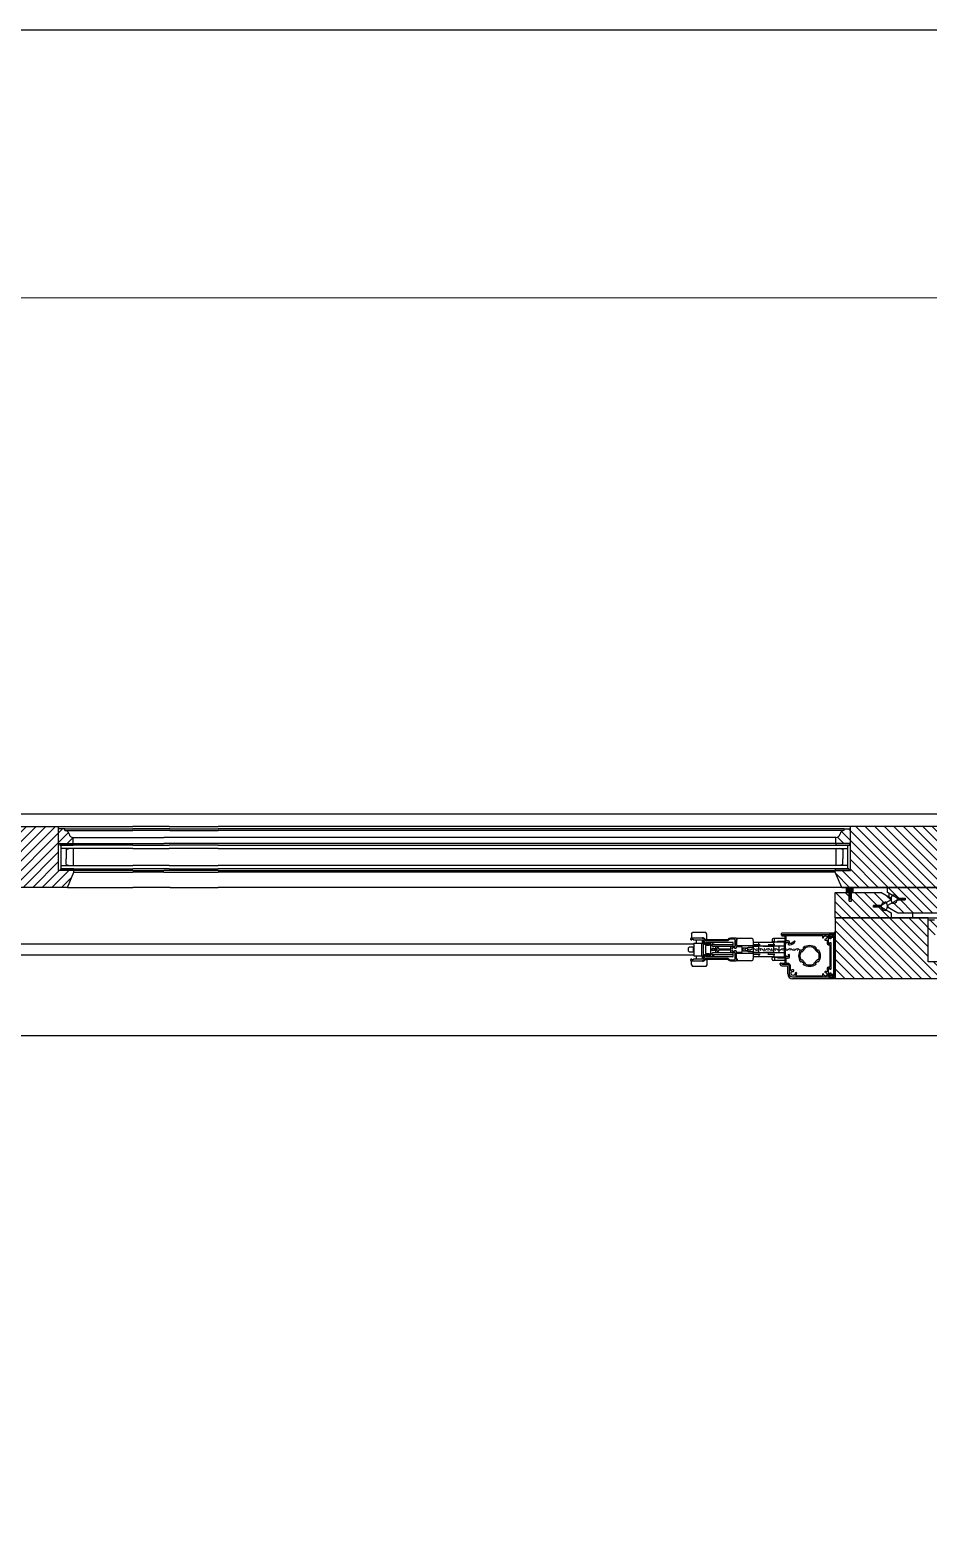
# Model space of a CAD drawing. Header units: inches. Extents: x 1985 to 11287, y 379 to 3234.
# Drawn here: x 8298.6 to 8331.8, y 1898.3 to 1953.3 of the extents above; entities that cross this region are included whole.
import ezdxf

# ---------------------------------------------------------------- set-up
doc = ezdxf.new("R2010")
doc.units = ezdxf.units.IN
doc.header["$MEASUREMENT"] = 0
doc.layers.get('0').update_dxf_attribs({"linetype": 'CONTINUOUS'})
for name, color, linetype in [('glass 99', 6, 'CONTINUOUS'), ('glazing tape 99', 7, 'CONTINUOUS'), ('hatch 99', 1, 'CONTINUOUS'), ('screen 99', 4, 'CONTINUOUS'), ('separation 99', 3, 'CONTINUOUS'), ('weatherstripping 99', 5, 'CONTINUOUS'), ('wood detail 99', 7, 'CONTINUOUS')]:
    doc.layers.add(name, color=color, linetype=linetype)

# ---------------------------------------------------------------- blocks, each defined once
blk = doc.blocks.new('_Screen01')
for centre in [(5.2, 0.5), (1.7, -0.5)]:
    blk.add_circle(centre, 0.1)
for centre, start, end in [((1.7, -1), 30, 150), ((5.2, 1), 210, 330)]:
    blk.add_arc(centre, 2, start, end)

msp = doc.modelspace()

# ---------------------------------------------------------------- hatches: boundary and pattern name
at = {"layer": 'glazing tape 99'}
h = msp.add_hatch(color=7, dxfattribs=at)
h.paths.add_polyline_path([(8300.164276, 1923.198231), (8299.664276, 1923.198231), (8299.664276, 1923.135731), (8300.164276, 1923.135731)])
h.paths.add_polyline_path([(8300.187776, 1922.260731), (8299.687776, 1922.260731), (8299.687776, 1922.198231), (8300.187776, 1922.198231)])
h = msp.add_hatch(color=7, dxfattribs=at)
h.paths.add_polyline_path([(8328.836275, 1923.198231), (8328.336275, 1923.198231), (8328.336275, 1923.135731), (8328.836275, 1923.135731)])
h.paths.add_polyline_path([(8328.812775, 1922.260731), (8328.312775, 1922.260731), (8328.312775, 1922.198231), (8328.812775, 1922.198231)])
at = {"layer": 'hatch 99'}
h = msp.add_hatch(dxfattribs=at)
h.set_pattern_fill('ANSI31', color=256, scale=2, style=0)
h.set_pattern_definition([(45, (8615.4862, 668.61487), (-0.176776695, 0.176776695), [])])
h.paths.add_polyline_path([(8292.812791, 1923.737231), (8292.582976, 1923.737231), (8292.582976, 1923.674731), (8292.570713, 1923.674731, 0.35125577), (8292.430505, 1923.552543, -0.380557848), (8292.273776, 1923.424731), (8292.273776, 1923.198231), (8292.812791, 1923.198231)], flags=17)
h.paths.add_polyline_path([(8295.534776, 1923.135731), (8296.409776, 1923.135731), (8296.409776, 1923.416973), (8296.187776, 1923.479483), (8296.187776, 1923.823231), (8292.812791, 1923.823231), (8292.812791, 1922.198231), (8292.250276, 1922.198231), (8292.250276, 1922.135731), (8292.491348, 1921.573231), (8296.187776, 1921.573231), (8296.187776, 1921.916978), (8296.409776, 1921.979488), (8296.409776, 1922.260731), (8295.534776, 1922.260731)])
h.paths.add_polyline_path([(8299.625262, 1923.823231), (8296.250276, 1923.823231), (8296.250276, 1923.557606), (8296.578276, 1923.466731), (8296.84843, 1923.466731), (8296.890776, 1923.466731), (8296.890776, 1923.341731), (8296.578276, 1923.341731), (8296.578276, 1923.135731), (8297.453276, 1923.135731), (8297.453276, 1922.260731), (8296.578276, 1922.260731), (8296.578276, 1922.054731), (8296.890776, 1922.054731), (8296.890776, 1921.929731), (8296.578276, 1921.929731), (8296.250276, 1921.838856), (8296.250276, 1921.573231), (8299.946705, 1921.573231), (8300.187776, 1922.135731), (8300.187776, 1922.198231), (8299.625262, 1922.198231)])
h.paths.add_polyline_path([(8300.007547, 1923.552543, 0.35125577), (8299.867339, 1923.674731), (8299.855076, 1923.674731), (8299.855076, 1923.737231), (8299.625262, 1923.737231), (8299.625262, 1923.198231), (8300.164276, 1923.198231), (8300.164276, 1923.424731, -0.380557848)], flags=17)
h = msp.add_hatch(dxfattribs=at)
h.set_pattern_fill('ANSI31', color=256, scale=2, style=0)
h.set_pattern_definition([(135, (7981.45185, 627.41917), (0.176776695, 0.176776695), [])])
h.paths.add_polyline_path([(8328.336275, 1923.424731, 0.375199902), (8328.492525, 1923.549731, -0.350781059), (8328.635653, 1923.674731), (8328.648775, 1923.674731), (8328.648775, 1923.737231), (8328.875289, 1923.737231), (8328.875289, 1923.198231), (8328.336275, 1923.198231)], flags=17)
h.paths.add_polyline_path([(8328.875289, 1923.823231), (8332.312775, 1923.823231), (8332.312775, 1921.573231), (8328.553846, 1921.573231), (8328.312775, 1922.135731), (8328.312775, 1922.198231), (8328.875289, 1922.198231)])
h.paths.add_polyline_path([(8330.250275, 1921.385735), (8330.250275, 1921.573231), (8332.312775, 1921.573231), (8332.312775, 1920.635731), (8330.625282, 1920.635731), (8330.250275, 1920.852241), (8330.250275, 1920.902479), (8330.614661, 1921.112856), (8330.895985, 1921.112856), (8330.895985, 1921.175356), (8330.614661, 1921.175356)])
h.paths.add_polyline_path([(8328.312775, 1921.385731), (8328.825128, 1921.385731), (8328.825128, 1921.072124), (8328.919128, 1921.072124), (8328.919128, 1921.385731), (8330.000282, 1921.385731), (8330.375275, 1921.169228), (8330.375275, 1921.118985), (8330.010894, 1920.90861), (8329.729565, 1920.90861), (8329.729565, 1920.84611), (8330.010894, 1920.84611), (8330.375275, 1920.635735), (8330.375275, 1920.448231), (8328.312775, 1920.448231)])
h.paths.add_polyline_path([(8328.312775, 1920.448231), (8331.750261, 1920.448231), (8331.750261, 1918.823231), (8332.312775, 1918.823231), (8332.312775, 1918.760731), (8332.071703, 1918.198231), (8328.312775, 1918.198231)])
h.paths.add_polyline_path([(8331.750261, 1920.362231), (8331.980075, 1920.362231), (8331.980075, 1920.299731), (8331.992338, 1920.299731, -0.35125577), (8332.132546, 1920.177543, 0.380557848), (8332.289275, 1920.049731), (8332.289275, 1919.823231), (8331.750261, 1919.823231)], flags=17)
at = {"layer": 'weatherstripping 99'}
h = msp.add_hatch(dxfattribs=at)
h.set_pattern_fill('ANSI36', color=256, scale=0.125, angle=315, style=0)
h.set_pattern_definition([(90, (6738.759676, 2109.208033), (0.015625, 0.02734375), [0.0390625, -0.0078125, 0, -0.0078125])])
h.paths.add_polyline_path([(8328.981628, 1921.570064), (8328.981628, 1921.415624), (8328.731628, 1921.415624), (8328.731628, 1921.583166)])
msp.add_hatch(color=256, dxfattribs=at).paths.add_polyline_path([(8328.981628, 1921.415624), (8328.981628, 1921.384651), (8328.886107, 1921.384632), (8328.85638, 1921.351042), (8328.85638, 1921.291249), (8328.918628, 1921.334785), (8328.918628, 1921.306488), (8328.85638, 1921.262952), (8328.856379, 1921.184063), (8328.918628, 1921.227599), (8328.918628, 1921.199302), (8328.839879, 1921.132778), (8328.825127, 1921.132778), (8328.825127, 1921.38462), (8328.731628, 1921.384602), (8328.731628, 1921.415624)])

# ---------------------------------------------------------------- linework, layer by layer
at = {"layer": 'glass 99', "color": 6}
for p, q in [((8302.370551, 1923.135731), (8299.664276, 1923.135731)), ((8299.718962, 1922.260731), (8299.718962, 1923.135731)), ((8302.370551, 1923.010731), (8299.718962, 1923.010731)), ((8299.899896, 1922.980739), (8300.007679, 1923.010731)), ((8299.899896, 1922.980739), (8299.899896, 1922.635731)), ((8299.899896, 1922.415722), (8299.899896, 1922.635731)), ((8300.164276, 1923.010731), (8300.164276, 1922.385731)), ((8302.370551, 1923.135731), (8303.702644, 1923.135731)), ((8302.370551, 1923.010731), (8303.702644, 1923.010731)), ((8305.51688, 1923.135731), (8303.702644, 1923.135731)), ((8305.51688, 1923.010731), (8303.702644, 1923.010731)), ((8305.51688, 1923.135731), (8328.836275, 1923.135731)), ((8305.51688, 1923.010731), (8328.781589, 1923.010731)), ((8328.333901, 1923.010731), (8328.333901, 1922.385731)), ((8328.598281, 1922.980739), (8328.490498, 1923.010731)), ((8328.598281, 1922.980739), (8328.598281, 1922.635731)), ((8328.598281, 1922.415722), (8328.598281, 1922.635731)), ((8328.781589, 1922.260731), (8328.781589, 1923.135731)), ((8299.687776, 1922.260731), (8302.370551, 1922.260731)), ((8299.718962, 1922.385731), (8302.370551, 1922.385731)), ((8299.899896, 1922.415722), (8300.007679, 1922.385731)), ((8303.702644, 1922.385731), (8302.370551, 1922.385731)), ((8303.702644, 1922.260731), (8302.370551, 1922.260731)), ((8303.702644, 1922.385731), (8305.51688, 1922.385731)), ((8303.702644, 1922.260731), (8305.51688, 1922.260731)), ((8328.781589, 1922.385731), (8305.51688, 1922.385731)), ((8328.812775, 1922.260731), (8305.51688, 1922.260731)), ((8328.598281, 1922.415722), (8328.490498, 1922.385731))]:
    msp.add_line(p, q, dxfattribs=at)
at = {"layer": 'glazing tape 99', "color": 7}
for p, q in [((8299.664276, 1923.198231), (8299.664276, 1923.135731)), ((8300.164276, 1923.198231), (8300.164276, 1923.135731)), ((8328.336275, 1923.198231), (8328.336275, 1923.135731)), ((8328.836275, 1923.198231), (8328.836275, 1923.135731))]:
    msp.add_line(p, q, dxfattribs=at)
at = {"layer": 'glazing tape 99'}
for p, q in [((8299.664276, 1923.135731), (8300.164276, 1923.135731)), ((8328.336275, 1923.135731), (8328.836275, 1923.135731)), ((8299.687776, 1922.260731), (8299.687776, 1922.198231)), ((8300.187776, 1922.260731), (8299.687776, 1922.260731)), ((8300.187776, 1922.260731), (8300.187776, 1922.198231)), ((8328.312775, 1922.260731), (8328.312775, 1922.198231)), ((8328.312775, 1922.260731), (8328.812775, 1922.260731)), ((8328.812775, 1922.260731), (8328.812775, 1922.198231))]:
    msp.add_line(p, q, dxfattribs=at)
at = {"layer": 'screen 99'}
for p, q in [((8323.000842, 1919.851771), (8323.040212, 1919.910826)), ((8323.000842, 1919.851771), (8323.000842, 1919.725787)), ((8323.532337, 1919.910826), (8323.040212, 1919.910826)), ((8323.571707, 1919.851771), (8323.532337, 1919.910826)), ((8323.571707, 1919.666732), (8323.571707, 1919.851771)), ((8326.332464, 1919.804527), (8326.332464, 1919.871456)), ((8326.352149, 1919.891141), (8328.234035, 1919.891141)), ((8328.092303, 1919.843897), (8328.144894, 1919.843897)), ((8328.092303, 1919.843897), (8328.092303, 1919.76122)), ((8328.235751, 1919.851846), (8328.144894, 1919.843897)), ((8322.890606, 1919.339961), (8322.929976, 1919.379331)), ((8323.012653, 1919.713976), (8323.398479, 1919.713976)), ((8323.067771, 1919.379331), (8323.067771, 1919.182481)), ((8323.091393, 1919.517126), (8323.091393, 1919.044686)), ((8323.091393, 1919.517126), (8323.437849, 1919.517126)), ((8323.178007, 1919.713976), (8323.178007, 1919.694291)), ((8323.178007, 1919.639173), (8323.178007, 1919.517126)), ((8323.378794, 1919.517126), (8323.378794, 1919.044686)), ((8323.394542, 1919.713976), (8323.394542, 1919.694291)), ((8323.394542, 1919.639173), (8323.394542, 1919.517126)), ((8323.517569, 1919.654921), (8323.559896, 1919.654921)), ((8323.524463, 1919.525), (8323.524463, 1919.517126)), ((8324.528398, 1919.544685), (8323.544148, 1919.544685)), ((8323.544148, 1919.497441), (8323.701628, 1919.497441)), ((8323.701628, 1919.497441), (8323.721594, 1919.517126)), ((8323.701628, 1919.497441), (8323.701628, 1919.347835)), ((8323.717376, 1919.347835), (8323.701628, 1919.347835)), ((8323.717376, 1919.213977), (8323.717376, 1919.347835)), ((8323.760683, 1919.450197), (8323.760683, 1919.426575)), ((8323.780368, 1919.469882), (8324.528398, 1919.469882)), ((8323.780368, 1919.40689), (8324.528398, 1919.40689)), ((8323.898478, 1919.154922), (8323.898478, 1919.40689)), ((8324.548083, 1919.426575), (8324.548083, 1919.525)), ((8324.650445, 1919.694291), (8325.209499, 1919.694291)), ((8324.666193, 1919.607677), (8324.666193, 1919.442323)), ((8324.685878, 1919.634087), (8324.685878, 1919.674606)), ((8324.685878, 1919.422638), (8325.268554, 1919.422638)), ((8325.288239, 1919.615551), (8325.288239, 1918.946261)), ((8325.478135, 1919.544685), (8325.288239, 1919.544685)), ((8326.423015, 1919.40689), (8325.288239, 1919.40689)), ((8325.49782, 1919.395079), (8325.288239, 1919.395079)), ((8325.297033, 1919.477756), (8325.297033, 1919.426575)), ((8325.297033, 1919.469882), (8325.53719, 1919.469882)), ((8325.49782, 1919.469882), (8325.49782, 1919.525)), ((8325.49782, 1919.154922), (8325.49782, 1919.40689)), ((8326.029315, 1919.544685), (8325.517505, 1919.544685)), ((8325.647426, 1919.40689), (8325.647426, 1919.395079)), ((8326.049, 1919.395079), (8325.647426, 1919.395079)), ((8325.848213, 1919.477756), (8325.848213, 1919.426575)), ((8325.848213, 1919.469882), (8326.08837, 1919.469882)), ((8325.989945, 1919.650984), (8325.989945, 1919.591929)), ((8326.049, 1919.560433), (8325.989945, 1919.591929)), ((8326.462385, 1919.690354), (8326.029315, 1919.690354)), ((8326.049, 1919.560433), (8326.186795, 1919.560433)), ((8326.049, 1919.469882), (8326.049, 1919.528937)), ((8326.049, 1919.154922), (8326.049, 1919.40689)), ((8326.068685, 1919.560433), (8326.068685, 1919.690354)), ((8326.423015, 1919.548622), (8326.068685, 1919.548622)), ((8326.076559, 1919.560433), (8326.076559, 1919.548622)), ((8326.135614, 1919.548622), (8326.135614, 1919.560433)), ((8326.186795, 1919.591929), (8326.462385, 1919.591929)), ((8326.186795, 1919.591929), (8326.186795, 1919.560433)), ((8326.24585, 1919.154922), (8326.24585, 1919.40689)), ((8326.352149, 1919.784842), (8326.462385, 1919.784842)), ((8326.4427, 1919.032875), (8326.4427, 1919.528937)), ((8326.462385, 1919.784842), (8326.462385, 1918.77697)), ((8326.462385, 1918.788781), (8326.462385, 1919.773031)), ((8326.478742, 1919.497441), (8326.501755, 1919.497441)), ((8328.092303, 1919.76122), (8328.226161, 1919.76122)), ((8328.245846, 1919.741535), (8328.245846, 1918.347837)), ((8322.890606, 1919.221851), (8322.929976, 1919.182481)), ((8323.000842, 1918.710041), (8323.000842, 1918.836025)), ((8323.398479, 1918.847836), (8323.012653, 1918.847836)), ((8323.091393, 1919.044686), (8323.437849, 1919.044686)), ((8323.178007, 1919.044686), (8323.178007, 1918.922639)), ((8323.178007, 1918.867521), (8323.178007, 1918.847836)), ((8323.394542, 1919.044686), (8323.394542, 1918.922639)), ((8323.394542, 1918.867521), (8323.394542, 1918.847836)), ((8323.517569, 1918.906891), (8323.559896, 1918.906891)), ((8323.524463, 1919.044686), (8323.524463, 1919.036812)), ((8323.701628, 1919.064371), (8323.544148, 1919.064371)), ((8323.544148, 1919.017127), (8324.528398, 1919.017127)), ((8323.571707, 1918.89508), (8323.571707, 1918.710041)), ((8323.701628, 1919.213977), (8323.701628, 1919.064371)), ((8323.701628, 1919.213977), (8323.717376, 1919.213977)), ((8323.701628, 1919.064371), (8323.721594, 1919.044686)), ((8323.760683, 1919.135237), (8323.760683, 1919.111615)), ((8324.528398, 1919.154922), (8323.780368, 1919.154922)), ((8323.780368, 1919.09193), (8324.528398, 1919.09193)), ((8324.548083, 1919.036812), (8324.548083, 1919.135237)), ((8325.209499, 1918.867521), (8324.650445, 1918.867521)), ((8324.666193, 1918.954135), (8324.666193, 1919.119489)), ((8324.685878, 1919.139174), (8325.268554, 1919.139174)), ((8324.685878, 1918.927725), (8324.685878, 1918.887206)), ((8325.49782, 1919.166733), (8325.288239, 1919.166733)), ((8326.423015, 1919.154922), (8325.288239, 1919.154922)), ((8325.288239, 1919.017127), (8325.478135, 1919.017127)), ((8325.297033, 1919.084056), (8325.297033, 1919.135237)), ((8325.53719, 1919.09193), (8325.297033, 1919.09193)), ((8325.49782, 1919.09193), (8325.49782, 1919.036812)), ((8325.517505, 1919.017127), (8326.029315, 1919.017127)), ((8326.049, 1919.166733), (8325.647426, 1919.166733)), ((8325.647426, 1919.166733), (8325.647426, 1919.154922)), ((8325.848213, 1919.084056), (8325.848213, 1919.135237)), ((8326.08837, 1919.09193), (8325.848213, 1919.09193)), ((8326.049, 1919.001379), (8325.989945, 1918.969883)), ((8325.989945, 1918.910828), (8325.989945, 1918.969883)), ((8326.462385, 1918.871458), (8326.029315, 1918.871458)), ((8326.049, 1919.09193), (8326.049, 1919.032875)), ((8326.049, 1919.001379), (8326.186795, 1919.001379)), ((8326.068685, 1919.01319), (8326.423015, 1919.01319)), ((8326.068685, 1919.001379), (8326.068685, 1918.871458)), ((8326.076559, 1919.01319), (8326.076559, 1919.001379)), ((8326.135614, 1919.001379), (8326.135614, 1919.01319)), ((8326.186795, 1918.969883), (8326.186795, 1919.001379)), ((8326.186795, 1918.969883), (8326.462385, 1918.969883)), ((8326.28522, 1918.729726), (8326.28522, 1918.757285)), ((8326.304905, 1918.77697), (8326.462385, 1918.77697)), ((8326.478742, 1919.064371), (8326.501755, 1919.064371)), ((8323.000842, 1918.710041), (8323.040212, 1918.650986)), ((8323.532337, 1918.650986), (8323.040212, 1918.650986)), ((8323.571707, 1918.710041), (8323.532337, 1918.650986)), ((8326.344275, 1918.670671), (8326.541125, 1918.670671)), ((8326.56081, 1918.375396), (8326.56081, 1918.650986)), ((8328.273405, 1918.198231), (8326.737975, 1918.198231)), ((8328.092303, 1918.328152), (8328.092303, 1918.245475)), ((8328.092303, 1918.328152), (8328.226161, 1918.328152)), ((8328.184264, 1918.245475), (8328.092303, 1918.245475)), ((8328.275121, 1918.237526), (8328.184264, 1918.245475))]:
    msp.add_line(p, q, dxfattribs=at)
for points in [[(8328.285216, 1918.257286, 0.414213562), (8328.312775, 1918.284845), (8328.312775, 1919.899015, 0.414213562), (8328.300964, 1919.910826), (8328.285216, 1919.910826, 0.414213562), (8328.273405, 1919.899015), (8328.273405, 1919.843897, -0.414213562), (8328.261594, 1919.832086), (8328.13561, 1919.832086, 0.855700792), (8328.129597, 1919.793657), (8328.180449, 1919.777344, 0.50834698), (8328.190728, 1919.784842), (8328.190728, 1919.788779, -0.414213562), (8328.198602, 1919.796653), (8328.25372, 1919.796653, -0.414213562), (8328.265531, 1919.784842), (8328.265531, 1919.298764, 0.131652498), (8328.266586, 1919.294827), (8328.27235, 1919.284843, -0.267949192), (8328.27235, 1919.276969), (8328.266586, 1919.266985, 0.131652498), (8328.265531, 1919.263048), (8328.265531, 1919.062544, 0.131652498), (8328.266586, 1919.058607), (8328.27235, 1919.048623, -0.267949192), (8328.27235, 1919.040749), (8328.266586, 1919.030765, 0.131652498), (8328.265531, 1919.026828), (8328.265531, 1918.30453, -0.414213562), (8328.25372, 1918.292719), (8328.198602, 1918.292719, -0.414213562), (8328.190728, 1918.300593), (8328.190728, 1918.30453, 0.50834698), (8328.180449, 1918.312027), (8328.129597, 1918.295715, 0.855700792), (8328.13561, 1918.257286)], [(8324.933909, 1919.213977, -0.414213562), (8324.914224, 1919.233662), (8324.914224, 1919.32815, -0.414213562), (8324.933909, 1919.347835), (8325.041785, 1919.347835, -0.323907171), (8325.053004, 1919.339715, 0.852497554), (8325.091389, 1919.345866), (8325.091389, 1919.351772, -0.414213562), (8325.1032, 1919.363583), (8325.276428, 1919.363583, 0.414213562), (8325.288239, 1919.375394), (8325.288239, 1919.387205, 0.414213562), (8325.26068, 1919.414764), (8324.678004, 1919.414764, -0.414213562), (8324.658319, 1919.434449), (8324.658319, 1919.615881, -0.365977382), (8324.668161, 1919.627527, 0.365977382), (8324.678004, 1919.639173), (8324.678004, 1919.666732, 0.414213562), (8324.650445, 1919.694291), (8324.441784, 1919.694291, 0.245392684), (8324.344856, 1919.643672, -0.245392684), (8324.328702, 1919.635236), (8323.51156, 1919.635236, -0.245392684), (8323.495406, 1919.643672, 0.245392684), (8323.398479, 1919.694291), (8322.992968, 1919.694291, 1), (8322.992968, 1919.639173), (8323.012653, 1919.639173, 0.414213562), (8323.020527, 1919.647047), (8323.020527, 1919.654921, -0.414213562), (8323.028401, 1919.662795), (8323.063834, 1919.662795, -0.414213562), (8323.071708, 1919.654921), (8323.071708, 1919.647047, 0.414213562), (8323.079582, 1919.639173), (8323.426038, 1919.639173, -0.414213562), (8323.437849, 1919.627362), (8323.437849, 1919.298764, 0.131652498), (8323.438904, 1919.294827), (8323.444668, 1919.284843, -0.267949192), (8323.444668, 1919.276969), (8323.438904, 1919.266985, 0.131652498), (8323.437849, 1919.263048), (8323.437849, 1918.93445, -0.414213562), (8323.426038, 1918.922639), (8323.079582, 1918.922639, 0.414213562), (8323.071708, 1918.914765), (8323.071708, 1918.906891, -0.414213562), (8323.063834, 1918.899017), (8323.028401, 1918.899017, -0.414213562), (8323.020527, 1918.906891), (8323.020527, 1918.914765, 0.414213562), (8323.012653, 1918.922639), (8322.992968, 1918.922639, 1), (8322.992968, 1918.867521), (8323.398479, 1918.867521, 0.245392684), (8323.495406, 1918.918139, -0.245392684), (8323.51156, 1918.926576), (8324.328702, 1918.926576, -0.245392684), (8324.344856, 1918.918139, 0.245392684), (8324.441784, 1918.867521), (8324.650445, 1918.867521, 0.414213562), (8324.678004, 1918.89508), (8324.678004, 1918.922639, 0.365977382), (8324.668161, 1918.934285, -0.365977382), (8324.658319, 1918.94593), (8324.658319, 1919.127363, -0.414213562), (8324.678004, 1919.147048), (8325.26068, 1919.147048, 0.414213562), (8325.288239, 1919.174607), (8325.288239, 1919.186418, 0.414213562), (8325.276428, 1919.198229), (8325.1032, 1919.198229, -0.414213562), (8325.091389, 1919.21004), (8325.091389, 1919.215945, 0.852497554), (8325.053004, 1919.222097, -0.323907171), (8325.041785, 1919.213977)], [(8324.622886, 1919.647047, 0.414213562), (8324.611075, 1919.658858), (8324.441784, 1919.658858, 0.245392684), (8324.373935, 1919.623425, -0.245392684), (8324.328702, 1919.599803), (8323.48903, 1919.599803, 0.414213562), (8323.477219, 1919.587992), (8323.477219, 1919.487598, 0.414213562), (8323.48903, 1919.475787), (8323.638636, 1919.475787, -0.414213562), (8323.658321, 1919.456102), (8323.658321, 1919.448228, -0.414213562), (8323.638636, 1919.428543), (8323.5284, 1919.428543, 0.414213562), (8323.516589, 1919.416732), (8323.516589, 1919.145079, 0.414213562), (8323.5284, 1919.133268), (8323.638636, 1919.133268, -0.414213562), (8323.658321, 1919.113583), (8323.658321, 1919.105709, -0.414213562), (8323.638636, 1919.086024), (8323.48903, 1919.086024, 0.414213562), (8323.477219, 1919.074213), (8323.477219, 1918.97382, 0.414213562), (8323.48903, 1918.962009), (8324.328702, 1918.962009, -0.245392684), (8324.373935, 1918.938387, 0.245392684), (8324.441784, 1918.902954), (8324.611075, 1918.902954, 0.414213562), (8324.622886, 1918.914765), (8324.622886, 1919.162796, 0.414213562), (8324.611075, 1919.174607), (8324.481154, 1919.174607, -0.414213562), (8324.461469, 1919.194292), (8324.461469, 1919.243504, 0.414213562), (8324.449658, 1919.255315), (8324.008714, 1919.255315, 0.414213562), (8323.996903, 1919.243504), (8323.996903, 1919.221851, -1), (8323.957533, 1919.221851), (8323.957533, 1919.339961, -1), (8323.996903, 1919.339961), (8323.996903, 1919.318307, 0.414213562), (8324.008714, 1919.306496), (8324.449658, 1919.306496, 0.414213562), (8324.461469, 1919.318307), (8324.461469, 1919.36752, -0.414213562), (8324.481154, 1919.387205), (8324.611075, 1919.387205, 0.414213562), (8324.622886, 1919.399016)], [(8324.578954, 1919.220866, 0.125502335), (8324.605378, 1919.237327, -0.345430296), (8324.629435, 1919.240756), (8324.652413, 1919.22749, -0.267949192), (8324.658319, 1919.217261), (8324.658319, 1919.194292, 0.414213562), (8324.67013, 1919.182481), (8324.863043, 1919.182481, 0.414213562), (8324.874854, 1919.194292), (8324.874854, 1919.36752, 0.414213562), (8324.863043, 1919.379331), (8324.67013, 1919.379331, 0.414213562), (8324.658319, 1919.36752), (8324.658319, 1919.344551, -0.267949192), (8324.652413, 1919.334322), (8324.629064, 1919.320841, -0.34688676), (8324.605604, 1919.324247, 0.126823654), (8324.578954, 1919.340945, 0.774596669), (8324.540834, 1919.340945, 0.731722677), (8324.540834, 1919.220866, 0.774596669)], [(8327.589788, 1918.719473, -0.308651193), (8327.146002, 1918.719473, -0.470000501), (8327.144307, 1918.737581), (8327.152144, 1918.745419, 0.414213562), (8327.152144, 1918.762122), (8327.085331, 1918.828935, 0.414213562), (8327.068628, 1918.828935), (8327.06079, 1918.821098, -0.470000501), (8327.042682, 1918.822793, -0.308651193), (8327.042682, 1919.266579, -0.470000501), (8327.06079, 1919.268274), (8327.068628, 1919.260436, 0.414213562), (8327.085331, 1919.260436), (8327.152144, 1919.32725, 0.414213562), (8327.152144, 1919.343953), (8327.144307, 1919.35179, -0.470000501), (8327.146002, 1919.369898, -0.308651193), (8327.589788, 1919.369898, -0.470000501), (8327.591483, 1919.35179), (8327.583646, 1919.343953, 0.414213562), (8327.583646, 1919.32725), (8327.650459, 1919.260436, 0.414213562), (8327.667162, 1919.260436), (8327.674999, 1919.268274, -0.470000501), (8327.693107, 1919.266579, -0.308651193), (8327.693107, 1918.822793, -0.470000501), (8327.674999, 1918.821098), (8327.667162, 1918.828935, 0.414213562), (8327.650459, 1918.828935), (8327.583646, 1918.762122, 0.414213562), (8327.583646, 1918.745419), (8327.591483, 1918.737581, -0.470000501)], [(8327.212213, 1918.735178, -0.511162443), (8327.210183, 1918.74778), (8327.216173, 1918.75377, 0.414213562), (8327.216173, 1918.764906), (8327.088115, 1918.892964, 0.414213562), (8327.076979, 1918.892964), (8327.070989, 1918.886974, -0.511162443), (8327.058387, 1918.889004, -0.23733328), (8327.058387, 1919.200368, -0.511162443), (8327.070989, 1919.202397), (8327.076979, 1919.196407, 0.414213562), (8327.088115, 1919.196407), (8327.216173, 1919.324466, 0.414213562), (8327.216173, 1919.335601), (8327.210183, 1919.341591, -0.511162443), (8327.212213, 1919.354193, -0.23733328), (8327.523577, 1919.354193, -0.511162443), (8327.525606, 1919.341591), (8327.519616, 1919.335601, 0.414213562), (8327.519616, 1919.324466), (8327.647675, 1919.196407, 0.414213562), (8327.65881, 1919.196407), (8327.6648, 1919.202397, -0.511162443), (8327.677402, 1919.200368, -0.23733328), (8327.677402, 1918.889004, -0.511162443), (8327.6648, 1918.886974), (8327.65881, 1918.892964, 0.414213562), (8327.647675, 1918.892964), (8327.519616, 1918.764906, 0.414213562), (8327.519616, 1918.75377), (8327.525606, 1918.74778, -0.511162443), (8327.523577, 1918.735178, -0.23733328)]]:
    msp.add_lwpolyline(points, format="xyb", close=True, dxfattribs=at)
for points in [[(8323.091393, 1919.477756), (8296.931623, 1919.477756)], [(8322.890606, 1919.221851), (8322.890606, 1919.339961)], [(8322.929976, 1919.379331), (8323.091393, 1919.379331)], [(8296.931623, 1919.084056), (8323.091393, 1919.084056)], [(8323.091393, 1919.182481), (8322.929976, 1919.182481)]]:
    msp.add_lwpolyline(points, dxfattribs=at)
for points in [[(8326.478742, 1919.497441), (8326.46344, 1919.523945, -0.131652498), (8326.462385, 1919.527882), (8326.462385, 1919.773031, 0.414213562), (8326.450574, 1919.784842), (8326.36396, 1919.784842, -0.414213562), (8326.344275, 1919.804527), (8326.344275, 1919.812401, -0.414213562), (8326.36396, 1919.832086), (8328.064744, 1919.832086, -0.939220534), (8328.067204, 1919.79287, 0.377964473), (8328.05687, 1919.781152), (8328.05687, 1919.765157, 0.414213562), (8328.068681, 1919.753346), (8328.190728, 1919.753346, 0.414213562), (8328.198602, 1919.76122), (8328.198602, 1919.776968, -0.414213562), (8328.206476, 1919.784842), (8328.21435, 1919.784842, -0.414213562), (8328.25372, 1919.745472), (8328.25372, 1919.729724, -0.414213562), (8328.241909, 1919.717913), (8328.167106, 1919.717913, 0.414213562), (8328.155295, 1919.706102), (8328.155295, 1919.68248, -0.414213562), (8328.143484, 1919.670669), (8328.127736, 1919.670669, -0.414213562), (8328.115925, 1919.68248), (8328.115925, 1919.706102, 0.414213562), (8328.104114, 1919.717913), (8328.068681, 1919.717913, 0.414213562), (8328.05687, 1919.706102), (8328.05687, 1919.509252, 0.414213562), (8328.068681, 1919.497441), (8328.104114, 1919.497441, 0.414213562), (8328.115925, 1919.509252), (8328.115925, 1919.532874, -0.414213562), (8328.127736, 1919.544685), (8328.143484, 1919.544685, -0.414213562), (8328.155295, 1919.532874), (8328.155295, 1918.556498, -0.414213562), (8328.143484, 1918.544687), (8328.127736, 1918.544687, -0.414213562), (8328.115925, 1918.556498), (8328.115925, 1918.58012, 0.414213562), (8328.104114, 1918.591931), (8328.068681, 1918.591931, 0.414213562), (8328.05687, 1918.58012), (8328.05687, 1918.38327, 0.414213562), (8328.068681, 1918.371459), (8328.104114, 1918.371459, 0.414213562), (8328.115925, 1918.38327), (8328.115925, 1918.406892, -0.414213562), (8328.127736, 1918.418703), (8328.143484, 1918.418703, -0.414213562), (8328.155295, 1918.406892), (8328.155295, 1918.38327, 0.414213562), (8328.167106, 1918.371459), (8328.241909, 1918.371459, -0.414213562), (8328.25372, 1918.359648), (8328.25372, 1918.3439, -0.414213562), (8328.21435, 1918.30453), (8328.206476, 1918.30453, -0.414213562), (8328.198602, 1918.312404), (8328.198602, 1918.328152, 0.414213562), (8328.190728, 1918.336026), (8328.068681, 1918.336026, 0.414213562), (8328.05687, 1918.324215), (8328.05687, 1918.30822, 0.377964473), (8328.067204, 1918.296501, -0.939220534), (8328.064744, 1918.257286), (8326.737975, 1918.257286, -0.414213562), (8326.619865, 1918.375396), (8326.619865, 1918.670671, 0.414213562), (8326.56081, 1918.729726), (8326.36396, 1918.729726, -0.414213562), (8326.344275, 1918.749411), (8326.344275, 1918.757285, -0.414213562), (8326.36396, 1918.77697), (8326.450574, 1918.77697, 0.414213562), (8326.462385, 1918.788781), (8326.462385, 1919.03393, -0.131652498), (8326.46344, 1919.037867), (8326.478742, 1919.064371)], [(8326.501755, 1919.497441), (8326.501755, 1919.544685, -0.414213562), (8326.513566, 1919.556496), (8326.568684, 1919.556496, -0.414213562), (8326.580495, 1919.544685), (8326.580495, 1919.477756, 0.414213562), (8326.60018, 1919.458071), (8326.63955, 1919.458071, 0.267949192), (8326.827075, 1919.566338, 1), (8326.792979, 1919.586023, -0.267949192), (8326.63955, 1919.497441), (8326.631676, 1919.497441, -0.414213562), (8326.619865, 1919.509252), (8326.619865, 1919.556496, 0.414213562), (8326.580495, 1919.595866), (8326.513566, 1919.595866, -0.414213562), (8326.501755, 1919.607677), (8326.501755, 1919.780905, -0.414213562), (8326.513566, 1919.792716), (8327.835907, 1919.792716, -0.533909272), (8327.854107, 1919.765532, 0.104861434), (8327.846279, 1919.722961, 1), (8327.885634, 1919.724027, -2.509845705), (8327.948811, 1919.66085, 1), (8327.947745, 1919.621495, 0.104861434), (8327.990316, 1919.629323, -0.533909272), (8328.0175, 1919.611123), (8328.0175, 1919.509252, 0.414213562), (8328.068681, 1919.458071), (8328.104114, 1919.458071, -0.414213562), (8328.115925, 1919.44626), (8328.115925, 1918.643112, -0.414213562), (8328.104114, 1918.631301), (8328.068681, 1918.631301, 0.414213562)], [(8328.068681, 1918.631301, 0.414213562), (8328.0175, 1918.58012), (8328.0175, 1918.478249, -0.533909272), (8327.990316, 1918.460048, 0.104861434), (8327.947745, 1918.467877, 1), (8327.948811, 1918.428521, -2.509845705), (8327.885634, 1918.365344, 1), (8327.846279, 1918.366411, 0.104861434), (8327.854107, 1918.32384, -0.533909272), (8327.835907, 1918.296656), (8326.889476, 1918.296656, -0.582317023), (8326.872576, 1918.326436, 0.158043159), (8326.890994, 1918.406914, 0.465926262), (8326.866291, 1918.424188), (8326.846926, 1918.418999, 0.353997292), (8326.832362, 1918.398963, -0.121062731), (8326.825654, 1918.363899, 0.159587181), (8326.824266, 1918.351724, -0.538815906), (8326.801016, 1918.328474, 0.159587181), (8326.788841, 1918.327087, -0.695482376), (8326.689666, 1918.426262, 0.159587181), (8326.691053, 1918.438437, -0.538815906), (8326.714303, 1918.461687, 0.159587181), (8326.726478, 1918.463075, -0.121062731), (8326.761543, 1918.469783, 0.353997292), (8326.781579, 1918.484347), (8326.786767, 1918.503712, 0.465926262), (8326.769493, 1918.528415, 0.158043159), (8326.689015, 1918.509997, -0.582317023), (8326.659235, 1918.526897), (8326.659235, 1918.670671, 0.414213562), (8326.56081, 1918.769096), (8326.513566, 1918.769096, -0.414213562), (8326.501755, 1918.780907), (8326.501755, 1918.954135, -0.414213562), (8326.513566, 1918.965946), (8326.580495, 1918.965946, 0.414213562), (8326.619865, 1919.005316), (8326.619865, 1919.084056, 1), (8326.580495, 1919.084056), (8326.580495, 1919.017127, -0.414213562), (8326.568684, 1919.005316), (8326.513566, 1919.005316, -0.414213562), (8326.501755, 1919.017127), (8326.501755, 1919.064371, -0.414213562)]]:
    msp.add_lwpolyline(points, format="xyb", dxfattribs=at)
for centre, radius in [((8323.807927, 1919.280906), 0.055118), ((8323.807927, 1919.280906), 0.03937), ((8325.032334, 1919.280906), 0.049213)]:
    msp.add_circle(centre, radius, dxfattribs=at)
for centre, radius, start, end in [((8326.352149, 1919.871456), 0.019685, 90, 180), ((8328.234035, 1919.871456), 0.019685, 275, 90), ((8323.012653, 1919.725787), 0.011811, 180, 270), ((8323.398479, 1919.576181), 0.137795, 37.2477809, 90), ((8323.517569, 1919.666732), 0.011811, 217.2477809, 270), ((8323.544148, 1919.525), 0.019685, 90, 180), ((8323.544148, 1919.517126), 0.019685, 180, 270), ((8323.559896, 1919.666732), 0.011811, 270, 0), ((8323.800053, 1919.623425), 0.098425, 233.1301024, 306.8698976), ((8323.780368, 1919.450197), 0.019685, 90, 180), ((8323.780368, 1919.426575), 0.019685, 180, 270), ((8324.528398, 1919.525), 0.019685, 0, 90), ((8324.528398, 1919.450197), 0.019685, 0, 90), ((8324.528398, 1919.426575), 0.019685, 270, 0), ((8324.693752, 1919.607677), 0.027559, 106.6015495, 180), ((8324.685878, 1919.442323), 0.019685, 180, 270), ((8324.705563, 1919.674606), 0.019685, 90, 180), ((8325.209499, 1919.615551), 0.07874, 0, 90), ((8325.268554, 1919.442323), 0.019685, 270, 0), ((8325.478135, 1919.525), 0.019685, 0, 90), ((8325.517505, 1919.525), 0.019685, 90, 180), ((8326.029315, 1919.650984), 0.03937, 90, 180), ((8326.029315, 1919.525), 0.019685, 0, 90), ((8326.068685, 1919.528937), 0.019685, 90, 180), ((8326.352149, 1919.804527), 0.019685, 180, 270), ((8326.423015, 1919.528937), 0.019685, 0, 90), ((8326.423015, 1919.426575), 0.019685, 270, 0), ((8328.226161, 1919.741535), 0.019685, 0, 90), ((8323.012653, 1918.836025), 0.011811, 90, 180), ((8323.398479, 1918.985631), 0.137795, 270, 322.7522191), ((8323.517569, 1918.89508), 0.011811, 90, 142.7522191), ((8323.544148, 1919.044686), 0.019685, 90, 180), ((8323.544148, 1919.036812), 0.019685, 180, 270), ((8323.559896, 1918.89508), 0.011811, 0, 90), ((8323.800053, 1918.938387), 0.098425, 53.1301024, 126.8698976), ((8323.780368, 1919.135237), 0.019685, 90, 180), ((8323.780368, 1919.111615), 0.019685, 180, 270), ((8324.528398, 1919.135237), 0.019685, 0, 90), ((8324.528398, 1919.111615), 0.019685, 270, 0), ((8324.528398, 1919.036812), 0.019685, 270, 0), ((8324.685878, 1919.119489), 0.019685, 90, 180), ((8324.693752, 1918.954135), 0.027559, 180, 253.3984505), ((8324.705563, 1918.887206), 0.019685, 180, 270), ((8325.209499, 1918.946261), 0.07874, 270, 0), ((8325.268554, 1919.119489), 0.019685, 0, 90), ((8325.478135, 1919.036812), 0.019685, 270, 0), ((8325.517505, 1919.036812), 0.019685, 180, 270), ((8326.029315, 1918.910828), 0.03937, 180, 270), ((8326.029315, 1919.036812), 0.019685, 270, 0), ((8326.068685, 1919.032875), 0.019685, 180, 270), ((8326.304905, 1918.757285), 0.019685, 90, 180), ((8326.423015, 1919.135237), 0.019685, 0, 90), ((8326.423015, 1919.032875), 0.019685, 270, 0), ((8326.344275, 1918.729726), 0.059055, 180, 270), ((8326.541125, 1918.650986), 0.019685, 0, 90), ((8326.737975, 1918.375396), 0.177165, 180, 270), ((8328.226161, 1918.347837), 0.019685, 270, 0), ((8328.273405, 1918.217916), 0.019685, 270, 85)]:
    msp.add_arc(centre, radius, start, end, dxfattribs=at)
at = {"layer": 'screen 99', "extrusion": (0, 0, -1)}
for centre in [(8325.280227, 1919.426575), (8325.831407, 1919.426575)]:
    msp.add_ellipse(centre, major_axis=(0, -0.019685), ratio=0.853763131, start_param=4.71238898, end_param=6.283185307, dxfattribs=at)
at = {"layer": 'screen 99'}
for centre in [(8325.280227, 1919.135237), (8325.831407, 1919.135237)]:
    msp.add_ellipse(centre, major_axis=(0, 0.019685), ratio=0.853763131, start_param=4.71238898, end_param=6.283185307, dxfattribs=at)
at = {"layer": 'separation 99'}
msp.add_lwpolyline([(7701.579679, 1953.271229), (8788.245413, 1953.271229), (8788.245413, 1214.666641), (7701.579679, 1214.666641)], close=True, dxfattribs=at)
at = {"layer": 'separation 99', "color": 3}
msp.add_lwpolyline([(7876.573778, 1943.239155), (8777.601674, 1943.510023), (8777.601674, 1721.669132), (7876.573778, 1721.398264)], close=True, dxfattribs=at)
at = {"layer": 'weatherstripping 99'}
for p, q in [((8328.731628, 1921.384602), (8328.731628, 1921.583166)), ((8328.731628, 1921.583166), (8328.981628, 1921.583166)), ((8328.981628, 1921.384651), (8328.981628, 1921.583166)), ((8328.731628, 1921.415624), (8328.981628, 1921.415624)), ((8328.825127, 1921.38462), (8328.731628, 1921.384602)), ((8328.825127, 1921.38462), (8328.825127, 1921.132778)), ((8328.825127, 1921.132778), (8328.839879, 1921.132778)), ((8328.839879, 1921.132778), (8328.825128, 1921.132778)), ((8328.839879, 1921.132778), (8328.918628, 1921.199302)), ((8328.85638, 1921.262952), (8328.856379, 1921.184063)), ((8328.856379, 1921.184063), (8328.918628, 1921.227599)), ((8328.886107, 1921.384632), (8328.85638, 1921.351042)), ((8328.85638, 1921.351042), (8328.85638, 1921.291249)), ((8328.85638, 1921.291249), (8328.918628, 1921.334785)), ((8328.85638, 1921.262952), (8328.918628, 1921.306488)), ((8328.981628, 1921.384651), (8328.886107, 1921.384632)), ((8328.918628, 1921.306488), (8328.918628, 1921.334785)), ((8328.918628, 1921.199302), (8328.918628, 1921.227599)), ((8330.895985, 1921.144106), (8330.614735, 1921.144106)), ((8329.729565, 1920.87736), (8330.010815, 1920.87736))]:
    msp.add_line(p, q, dxfattribs=at)
for centre, radius, start, end in [((8330.167065, 1920.87736), 0.15625, 94.1980476, 265.8019524), ((8330.160202, 1920.970858), 0.0625, 29.9112858, 94.1980476), ((8329.997677, 1920.87736), 0.25, 330.0887142, 29.9112858), ((8330.627873, 1921.144106), 0.25, 150.0887142, 209.9112858), ((8330.465348, 1921.237605), 0.0625, 85.8019524, 150.0887142), ((8330.465348, 1921.050608), 0.0625, 209.9112858, 274.1980476), ((8330.458485, 1921.144106), 0.15625, 274.1980476, 85.8019524), ((8330.160202, 1920.783861), 0.0625, 265.8019524, 330.0887142)]:
    msp.add_arc(centre, radius, start, end, dxfattribs=at)
at = {"layer": 'wood detail 99'}
for p, q in [((8296.187776, 1924.291981), (8364.437773, 1924.291981)), ((8299.625262, 1923.823231), (8302.370551, 1923.823231)), ((8299.855076, 1923.737231), (8302.370551, 1923.737231)), ((8303.702644, 1923.823231), (8302.370551, 1923.823231)), ((8303.72943, 1923.737231), (8302.370551, 1923.737231)), ((8303.702644, 1923.823231), (8305.51688, 1923.823231)), ((8303.72943, 1923.737231), (8305.51688, 1923.737231)), ((8328.875289, 1923.823231), (8305.51688, 1923.823231)), ((8328.648775, 1923.737231), (8305.51688, 1923.737231)), ((8332.312775, 1923.823231), (8328.875289, 1923.823231)), ((8299.855076, 1923.674731), (8302.370551, 1923.674731)), ((8300.164276, 1923.424731), (8302.370551, 1923.424731)), ((8300.164276, 1923.198231), (8302.370551, 1923.198231)), ((8303.72943, 1923.674731), (8302.370551, 1923.674731)), ((8302.370551, 1923.424731), (8303.506216, 1923.424731)), ((8302.370551, 1923.198231), (8303.506216, 1923.198231)), ((8305.51688, 1923.424731), (8303.506216, 1923.424731)), ((8305.51688, 1923.198231), (8303.506216, 1923.198231)), ((8303.72943, 1923.674731), (8305.51688, 1923.674731)), ((8328.648775, 1923.674731), (8305.51688, 1923.674731)), ((8328.336275, 1923.424731), (8305.51688, 1923.424731)), ((8328.336275, 1923.198231), (8305.51688, 1923.198231)), ((8300.187776, 1922.198231), (8299.625262, 1922.198231)), ((8302.370551, 1922.198231), (8300.187776, 1922.198231)), ((8300.187776, 1922.135731), (8300.187776, 1922.198231)), ((8302.370551, 1922.198231), (8303.506216, 1922.198231)), ((8305.51688, 1922.198231), (8303.506216, 1922.198231)), ((8305.51688, 1922.198231), (8328.312775, 1922.198231)), ((8328.312775, 1922.135731), (8328.312775, 1922.198231)), ((8328.312775, 1922.198231), (8328.875289, 1922.198231)), ((8299.946705, 1921.573231), (8302.370551, 1921.573231)), ((8303.747287, 1921.573231), (8302.370551, 1921.573231)), ((8303.747287, 1921.573231), (8305.51688, 1921.573231)), ((8328.553846, 1921.573231), (8305.51688, 1921.573231)), ((8332.312775, 1921.573231), (8328.553846, 1921.573231)), ((8330.250275, 1921.385735), (8330.250275, 1921.573231)), ((8328.312775, 1920.448231), (8328.312775, 1921.385731)), ((8328.825128, 1921.385731), (8328.825128, 1921.132778)), ((8328.825128, 1921.072124), (8328.825128, 1921.38462)), ((8328.919128, 1921.072124), (8328.919128, 1921.385731)), ((8330.375275, 1921.118985), (8329.956768, 1920.87736)), ((8330.375275, 1921.118985), (8329.956768, 1920.87736)), ((8330.375275, 1921.169228), (8330.000282, 1921.385731)), ((8330.375275, 1921.169228), (8330.000282, 1921.385731)), ((8330.375275, 1921.169228), (8330.000282, 1921.385731)), ((8330.375275, 1921.118985), (8330.010894, 1920.90861)), ((8330.668787, 1921.144106), (8330.250275, 1921.385735)), ((8330.668787, 1921.144106), (8330.250275, 1921.385735)), ((8330.668787, 1921.144106), (8330.250275, 1921.385735)), ((8330.668787, 1921.144106), (8330.250275, 1920.902479)), ((8330.668787, 1921.144106), (8330.250275, 1920.902479)), ((8330.668787, 1921.144106), (8330.250275, 1920.902479)), ((8330.312776, 1921.205312), (8330.312776, 1921.34965)), ((8330.375275, 1921.118985), (8330.375275, 1921.169228)), ((8330.375275, 1921.118985), (8330.375275, 1921.169228)), ((8330.375275, 1921.118985), (8330.375275, 1921.169228)), ((8330.375275, 1921.118988), (8330.375275, 1921.169225)), ((8330.895985, 1921.175356), (8330.895985, 1921.112856)), ((8328.312775, 1920.448231), (8328.312775, 1918.198231)), ((8331.750261, 1920.448231), (8328.312775, 1920.448231)), ((8329.729565, 1920.84611), (8329.729565, 1920.90861)), ((8329.956768, 1920.87736), (8330.375275, 1920.635735)), ((8329.956768, 1920.87736), (8330.375275, 1920.635735)), ((8330.010894, 1920.84611), (8330.375275, 1920.635735)), ((8330.250275, 1920.902479), (8330.250275, 1920.852241)), ((8330.250275, 1920.902479), (8330.250275, 1920.852241)), ((8330.250275, 1920.902479), (8330.250275, 1920.852241)), ((8330.250275, 1920.852241), (8330.625282, 1920.635731)), ((8330.250275, 1920.852241), (8330.625282, 1920.635731)), ((8330.250275, 1920.852241), (8330.625282, 1920.635731)), ((8330.375275, 1920.635735), (8330.375275, 1920.448231)), ((8331.187776, 1920.448231), (8331.187776, 1920.635731)), ((8331.750261, 1920.448231), (8334.43305, 1920.448231)), ((8332.312775, 1918.823231), (8331.750261, 1918.823231)), ((8223.375279, 1916.104481), (8369.062773, 1916.104481))]:
    msp.add_line(p, q, dxfattribs=at)
at = {"layer": 'wood detail 99', "color": 0}
for p, q in [((8296.250276, 1923.823231), (8299.625262, 1923.823231)), ((8299.946705, 1921.573231), (8296.250276, 1921.573231)), ((8328.553846, 1921.573231), (8332.312775, 1921.573231)), ((8328.553846, 1921.573231), (8332.312775, 1921.573231)), ((8328.553846, 1921.573231), (8332.312775, 1921.573231)), ((8328.312775, 1921.385731), (8328.825128, 1921.385731)), ((8328.919128, 1921.385731), (8330.000282, 1921.385731)), ((8328.312775, 1920.448231), (8331.750261, 1920.448231)), ((8328.312775, 1920.448231), (8331.750261, 1920.448231)), ((8328.312775, 1920.448231), (8331.750261, 1920.448231)), ((8330.625282, 1920.635731), (8332.312775, 1920.635731)), ((8332.071703, 1918.198231), (8328.312775, 1918.198231))]:
    msp.add_line(p, q, dxfattribs=at)
at = {"layer": 'wood detail 99', "color": 7}
for p, q in [((8299.625262, 1922.198231), (8299.625262, 1923.823231)), ((8299.855076, 1923.737231), (8299.625262, 1923.737231)), ((8299.855076, 1923.674731), (8299.855076, 1923.737231)), ((8328.648775, 1923.674731), (8328.648775, 1923.737231)), ((8328.648775, 1923.737231), (8328.875289, 1923.737231)), ((8328.875289, 1922.198231), (8328.875289, 1923.823231)), ((8299.625262, 1923.198231), (8300.164276, 1923.198231)), ((8300.164276, 1923.198231), (8300.164276, 1923.424731)), ((8328.336275, 1923.198231), (8328.336275, 1923.424731)), ((8328.875289, 1923.198231), (8328.336275, 1923.198231)), ((8299.946705, 1921.573231), (8300.187776, 1922.135731)), ((8300.187776, 1922.135731), (8302.370551, 1922.135731)), ((8303.506216, 1922.135731), (8302.370551, 1922.135731)), ((8303.506216, 1922.135731), (8305.51688, 1922.135731)), ((8328.312775, 1922.135731), (8305.51688, 1922.135731)), ((8328.553846, 1921.573231), (8328.312775, 1922.135731)), ((8328.825128, 1921.072124), (8328.919128, 1921.072124)), ((8330.614655, 1921.175356), (8330.895985, 1921.175356)), ((8330.614655, 1921.112856), (8330.895985, 1921.112856)), ((8330.010894, 1920.90861), (8329.729565, 1920.90861)), ((8330.010894, 1920.84611), (8329.729565, 1920.84611)), ((8331.750261, 1918.823231), (8331.750261, 1920.448231)), ((8331.980075, 1920.362231), (8331.750261, 1920.362231))]:
    msp.add_line(p, q, dxfattribs=at)
for centre, radius, start, end in [((8299.861208, 1923.526158), 0.148699, 9.1212265, 92.3632261), ((8300.157715, 1923.576686), 0.152097, 190.2080197, 272.4723638), ((8328.342836, 1923.576686), 0.152097, 267.5276362, 349.7919803), ((8328.642214, 1923.522776), 0.152097, 87.5276362, 169.7919803)]:
    msp.add_arc(centre, radius, start, end, dxfattribs=at)

# ---------------------------------------------------------------- block references
at = {"layer": 'screen 99', "xscale": -0.0393699999999626, "yscale": 0.0393699999999626, "zscale": 0.03937}
for p in [(8325.354309, 1919.280906), (8325.627073, 1919.280906), (8325.899836, 1919.280906), (8326.1726, 1919.280906), (8326.445363, 1919.280906), (8326.718126, 1919.280906), (8326.99089, 1919.280906)]:
    msp.add_blockref('_Screen01', p, dxfattribs=at)

doc.saveas('drawing.dxf')
